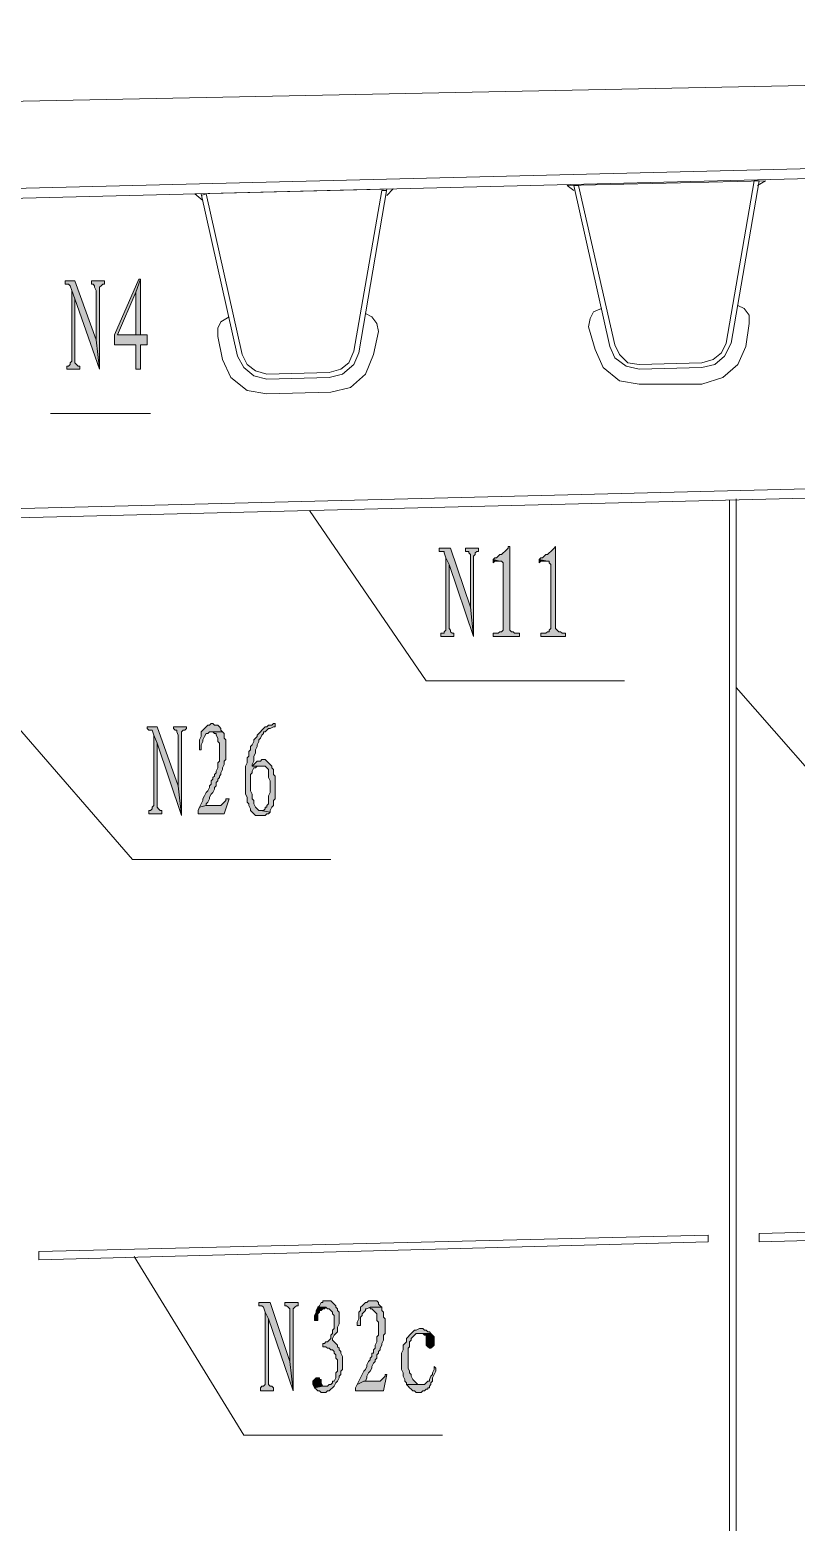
# Model space of a CAD drawing. Header units: millimetres. Extents: x 24 to 410, y 10 to 282.
# Drawn here: x 289.88 to 309.65, y 213.19 to 251.71 of the extents above; entities that cross this region are included whole.
import ezdxf

# ---------------------------------------------------------------- set-up
doc = ezdxf.new("R2010")
doc.units = ezdxf.units.MM

msp = doc.modelspace()

# ---------------------------------------------------------------- hatches: boundary and pattern name
h = msp.add_hatch(color=256)
h.dxf.hatch_style = 2
h.paths.add_polyline_path([(291.041667, 245.237), (290.787667, 245.237), (290.787667, 245.152333), (290.872333, 245.152333), (290.914667, 245.11), (290.957, 244.983), (291.041667, 244.771333), (291.676667, 242.951), (291.592, 243.713)])
h = msp.add_hatch(color=256)
h.dxf.hatch_style = 2
h.paths.add_polyline_path([(291.803667, 245.237), (291.465, 245.237), (291.465, 245.152333), (291.507333, 245.152333), (291.549667, 245.11), (291.549667, 245.067667), (291.592, 244.983), (291.592, 243.713), (291.676667, 242.951), (291.676667, 245.067667), (291.719, 245.11), (291.761333, 245.152333), (291.803667, 245.152333)])
h = msp.add_hatch(color=256)
h.dxf.hatch_style = 2
h.paths.add_polyline_path([(292.735, 245.279333), (292.692667, 245.279333), (292.057667, 243.84), (292.057667, 243.586), (292.608, 243.586), (292.608, 242.951), (292.735, 242.951), (292.735, 243.586), (292.904333, 243.586), (292.904333, 243.84), (292.735, 243.84), (292.142333, 243.84), (292.608, 244.940667)])
h = msp.add_hatch(color=256)
h.dxf.hatch_style = 2
h.paths.add_polyline_path([(292.735, 245.279333), (292.608, 244.940667), (292.608, 243.84), (292.142333, 243.84), (292.735, 243.84)])
h = msp.add_hatch(color=256)
h.dxf.hatch_style = 2
h.paths.add_polyline_path([(290.957, 244.983), (290.957, 243.162667), (290.914667, 243.120333), (290.914667, 243.078), (290.872333, 243.035667), (290.83, 243.035667), (290.83, 242.951), (291.168667, 242.951), (291.168667, 243.035667), (291.126333, 243.035667), (291.084, 243.078), (291.041667, 243.120333), (291.041667, 244.771333)])
h = msp.add_hatch(color=256)
h.dxf.hatch_style = 2
h.paths.add_polyline_path([(300.736, 238.336667), (300.439667, 238.336667), (300.439667, 238.252), (300.566667, 238.252), (300.566667, 238.209667), (300.609, 238.082667), (300.693667, 237.913333), (301.328667, 236.050667), (301.244, 236.812667)])
h = msp.add_hatch(color=256)
h.dxf.hatch_style = 2
h.paths.add_polyline_path([(300.609, 238.082667), (300.609, 236.22), (300.566667, 236.177667), (300.566667, 236.135333), (300.482, 236.135333), (300.482, 236.050667), (300.820667, 236.050667), (300.820667, 236.135333), (300.778333, 236.135333), (300.736, 236.177667), (300.736, 236.22), (300.693667, 236.262333), (300.693667, 237.913333)])
h = msp.add_hatch(color=256)
h.dxf.hatch_style = 2
h.paths.add_polyline_path([(301.455667, 238.336667), (301.117, 238.336667), (301.117, 238.252), (301.201667, 238.252), (301.201667, 238.209667), (301.244, 238.167333), (301.244, 236.812667), (301.328667, 236.050667), (301.328667, 238.125), (301.371, 238.167333), (301.371, 238.209667), (301.413333, 238.252), (301.455667, 238.252)])
h = msp.add_hatch(color=256)
h.dxf.hatch_style = 2
h.paths.add_polyline_path([(302.26, 238.379), (302.217667, 238.379), (302.217667, 238.336667), (302.175333, 238.294333), (302.133, 238.252), (302.090667, 238.209667), (302.048333, 238.167333), (302.006, 238.167333), (301.963667, 238.125), (301.921333, 238.082667), (301.879, 238.082667), (301.836667, 238.040333), (302.006, 237.998), (302.048333, 237.998), (302.090667, 237.955667), (302.090667, 236.22), (302.048333, 236.177667), (302.006, 236.177667), (301.963667, 236.135333), (301.836667, 236.135333), (301.836667, 236.050667), (302.514, 236.050667), (302.514, 236.135333), (302.387, 236.135333), (302.344667, 236.177667), (302.302333, 236.177667), (302.26, 236.22)])
h = msp.add_hatch(color=256)
h.dxf.hatch_style = 2
h.paths.add_polyline_path([(303.445333, 238.379), (303.403, 238.336667), (303.360667, 238.294333), (303.318333, 238.252), (303.276, 238.209667), (303.233667, 238.167333), (303.191333, 238.167333), (303.149, 238.125), (303.106667, 238.082667), (303.064333, 238.082667), (303.022, 238.040333), (303.233667, 237.998), (303.276, 237.998), (303.276, 237.955667), (303.318333, 237.913333), (303.318333, 236.262333), (303.276, 236.22), (303.276, 236.177667), (303.233667, 236.177667), (303.191333, 236.135333), (303.064333, 236.135333), (303.064333, 236.050667), (303.699333, 236.050667), (303.699333, 236.135333), (303.614667, 236.135333), (303.572333, 236.177667), (303.53, 236.177667), (303.487667, 236.22), (303.445333, 236.262333)])
h = msp.add_hatch(color=256)
h.dxf.hatch_style = 2
h.paths.add_polyline_path([(301.836667, 238.040333), (301.836667, 237.955667), (301.879, 237.998), (302.006, 237.998)])
h = msp.add_hatch(color=256)
h.dxf.hatch_style = 2
h.paths.add_polyline_path([(303.022, 238.040333), (303.022, 237.955667), (303.064333, 237.998), (303.233667, 237.998)])
h = msp.add_hatch(color=256)
h.dxf.hatch_style = 2
h.paths.add_polyline_path([(293.158333, 233.722333), (292.904333, 233.722333), (292.904333, 233.68), (292.946667, 233.637667), (293.031333, 233.637667), (293.073667, 233.510667), (293.158333, 233.299), (293.793333, 231.436333), (293.708667, 232.198333)])
h = msp.add_hatch(color=256)
h.dxf.hatch_style = 2
h.paths.add_polyline_path([(293.073667, 233.510667), (293.073667, 231.690333), (293.031333, 231.648), (293.031333, 231.605667), (292.989, 231.563333), (292.946667, 231.563333), (292.946667, 231.478667), (293.285333, 231.478667), (293.285333, 231.563333), (293.243, 231.563333), (293.200667, 231.605667), (293.158333, 231.648), (293.158333, 233.299)])
h = msp.add_hatch(color=256)
h.dxf.hatch_style = 2
h.paths.add_polyline_path([(293.920333, 233.722333), (293.581667, 233.722333), (293.581667, 233.68), (293.624, 233.637667), (293.666333, 233.637667), (293.666333, 233.595333), (293.708667, 233.510667), (293.708667, 232.198333), (293.793333, 231.436333), (293.793333, 233.595333), (293.835667, 233.637667), (293.878, 233.637667), (293.920333, 233.68)])
h = msp.add_hatch(color=256)
h.dxf.hatch_style = 2
h.paths.add_polyline_path([(294.597667, 233.807), (294.555333, 233.807), (294.513, 233.764667), (294.470667, 233.764667), (294.428333, 233.722333), (294.386, 233.68), (294.343667, 233.637667), (294.301333, 233.595333), (294.301333, 233.468333), (294.259, 233.383667), (294.259, 233.129667), (294.301333, 233.129667), (294.301333, 233.256667), (294.343667, 233.341333), (294.343667, 233.383667), (294.386, 233.468333), (294.428333, 233.553), (294.470667, 233.553), (294.513, 233.595333), (294.555333, 233.595333), (294.851667, 233.595333), (294.809333, 233.637667), (294.809333, 233.68), (294.767, 233.722333), (294.724667, 233.764667), (294.64, 233.764667)])
h = msp.add_hatch(color=256)
h.dxf.hatch_style = 2
h.paths.add_polyline_path([(294.851667, 233.595333), (294.555333, 233.595333), (294.597667, 233.595333), (294.64, 233.553), (294.682333, 233.553), (294.682333, 233.510667), (294.724667, 233.426), (294.724667, 233.341333), (294.767, 233.299), (294.767, 232.833333), (294.724667, 232.791), (294.724667, 232.664), (294.682333, 232.579333), (294.682333, 232.537), (294.64, 232.494667), (294.64, 232.452333), (294.597667, 232.41), (294.597667, 232.367667), (294.555333, 232.325333), (294.555333, 232.240667), (294.513, 232.198333), (294.513, 232.156), (294.470667, 232.071333), (294.428333, 232.029), (294.386, 231.944333), (294.343667, 231.859667), (294.343667, 231.817333), (294.301333, 231.732667), (294.259, 231.648), (294.428333, 231.690333), (294.428333, 231.732667), (294.470667, 231.775), (294.513, 231.859667), (294.513, 231.902), (294.555333, 231.986667), (294.597667, 232.029), (294.64, 232.113667), (294.64, 232.156), (294.682333, 232.198333), (294.682333, 232.283), (294.724667, 232.325333), (294.724667, 232.367667), (294.767, 232.41), (294.767, 232.452333), (294.809333, 232.494667), (294.809333, 232.537), (294.851667, 232.621667), (294.851667, 232.664), (294.894, 232.748667), (294.894, 232.833333), (294.936333, 232.875667), (294.936333, 233.383667), (294.894, 233.426), (294.894, 233.553)])
h = msp.add_hatch(color=256)
h.dxf.hatch_style = 2
h.paths.add_polyline_path([(296.206333, 233.807), (296.164, 233.807), (296.121667, 233.764667), (296.037, 233.764667), (295.994667, 233.722333), (295.952333, 233.722333), (295.91, 233.68), (295.867667, 233.637667), (295.825333, 233.595333), (295.783, 233.553), (295.740667, 233.510667), (295.740667, 233.468333), (295.698333, 233.426), (295.656, 233.383667), (295.656, 233.341333), (295.613667, 233.256667), (295.571333, 233.214333), (295.571333, 233.129667), (295.529, 233.087333), (295.529, 232.960333), (295.486667, 232.918), (295.486667, 232.791), (295.444333, 232.706333), (295.444333, 232.664), (295.444333, 231.986667), (295.486667, 231.902), (295.486667, 231.775), (295.529, 231.732667), (295.529, 231.690333), (295.571333, 231.605667), (295.571333, 231.563333), (295.613667, 231.521), (295.656, 231.478667), (295.698333, 231.436333), (295.952333, 231.436333), (295.994667, 231.478667), (296.037, 231.478667), (296.079333, 231.521), (295.825333, 231.563333), (295.783, 231.563333), (295.740667, 231.605667), (295.698333, 231.648), (295.656, 231.732667), (295.656, 231.817333), (295.613667, 231.859667), (295.613667, 231.986667), (295.571333, 232.071333), (295.571333, 232.494667), (295.613667, 232.537), (295.613667, 232.579333), (295.656, 232.664), (295.698333, 232.664), (295.740667, 232.706333), (295.91, 232.706333), (295.613667, 232.706333), (295.613667, 232.748667), (295.656, 232.833333), (295.656, 232.960333), (295.698333, 233.045), (295.698333, 233.129667), (295.740667, 233.214333), (295.740667, 233.256667), (295.783, 233.341333), (295.783, 233.383667), (295.825333, 233.426), (295.867667, 233.510667), (295.91, 233.553), (295.91, 233.595333), (295.952333, 233.595333), (295.994667, 233.637667), (296.037, 233.68), (296.079333, 233.68), (296.164, 233.722333), (296.206333, 233.722333)])
h = msp.add_hatch(color=256)
h.dxf.hatch_style = 2
h.paths.add_polyline_path([(295.91, 232.875667), (295.867667, 232.875667), (295.825333, 232.833333), (295.740667, 232.833333), (295.698333, 232.791), (295.656, 232.748667), (295.613667, 232.706333), (295.952333, 232.706333), (295.994667, 232.664), (296.037, 232.621667), (296.037, 232.41), (296.079333, 232.325333), (296.079333, 232.029), (296.037, 231.944333), (296.037, 231.775), (296.037, 231.732667), (295.994667, 231.690333), (295.994667, 231.648), (295.952333, 231.648), (295.952333, 231.605667), (295.91, 231.563333), (295.825333, 231.563333), (296.079333, 231.521), (296.079333, 231.563333), (296.121667, 231.648), (296.164, 231.690333), (296.164, 231.817333), (296.206333, 231.859667), (296.206333, 232.452333), (296.164, 232.494667), (296.164, 232.621667), (296.121667, 232.664), (296.121667, 232.706333), (296.079333, 232.748667), (296.037, 232.791), (295.994667, 232.833333), (295.952333, 232.875667)])
h = msp.add_hatch(color=256)
h.dxf.hatch_style = 2
h.paths.add_polyline_path([(295.021, 231.859667), (294.936333, 231.859667), (294.936333, 231.817333), (294.894, 231.775), (294.851667, 231.732667), (294.809333, 231.690333), (294.428333, 231.690333), (294.259, 231.648), (294.216667, 231.563333), (294.216667, 231.478667), (294.894, 231.478667)])
h = msp.add_hatch(color=256)
h.dxf.hatch_style = 2
h.paths.add_polyline_path([(296.079333, 218.863333), (295.783, 218.863333), (295.783, 218.778667), (295.867667, 218.778667), (295.91, 218.736333), (295.952333, 218.609333), (296.037, 218.44), (296.672, 216.577333), (296.587333, 217.339333)])
h = msp.add_hatch(color=256)
h.dxf.hatch_style = 2
h.paths.add_polyline_path([(296.799, 218.863333), (296.460333, 218.863333), (296.460333, 218.778667), (296.502667, 218.778667), (296.545, 218.736333), (296.587333, 218.694), (296.587333, 217.339333), (296.672, 216.577333), (296.672, 218.694), (296.714333, 218.736333), (296.756667, 218.778667), (296.799, 218.778667)])
h = msp.add_hatch(color=256)
h.dxf.hatch_style = 2
h.paths.add_polyline_path([(297.561, 218.905667), (297.434, 218.905667), (297.434, 218.863333), (297.391667, 218.863333), (297.349333, 218.778667), (297.307, 218.736333), (297.518667, 218.736333), (297.561, 218.694), (297.603333, 218.694), (297.645667, 218.651667), (297.688, 218.609333), (297.688, 218.567), (297.730333, 218.524667), (297.730333, 218.186), (297.688, 218.143667), (297.688, 218.059), (297.645667, 218.016667), (297.645667, 217.932), (297.603333, 217.889667), (297.561, 217.847333), (297.518667, 217.847333), (297.476333, 217.805), (297.434, 217.805), (297.434, 217.720333), (297.518667, 217.720333), (297.561, 217.678), (297.603333, 217.678), (297.645667, 217.635667), (297.688, 217.635667), (297.730333, 217.593333), (297.730333, 217.551), (297.772667, 217.508667), (297.772667, 217.424), (297.815, 217.381667), (297.815, 217.085333), (297.772667, 217.043), (297.772667, 216.916), (297.730333, 216.831333), (297.688, 216.831333), (297.688, 216.789), (297.645667, 216.746667), (297.603333, 216.746667), (297.561, 216.704333), (297.434, 216.704333), (297.222333, 216.662), (297.264667, 216.619667), (297.307, 216.577333), (297.349333, 216.577333), (297.391667, 216.535), (297.518667, 216.535), (297.561, 216.577333), (297.603333, 216.577333), (297.645667, 216.619667), (297.688, 216.662), (297.730333, 216.704333), (297.772667, 216.789), (297.815, 216.831333), (297.857333, 216.916), (297.857333, 216.958333), (297.899667, 217.000667), (297.899667, 217.085333), (297.942, 217.127667), (297.942, 217.466333), (297.899667, 217.551), (297.899667, 217.593333), (297.857333, 217.635667), (297.857333, 217.678), (297.815, 217.720333), (297.815, 217.762667), (297.772667, 217.805), (297.730333, 217.847333), (297.688, 217.889667), (297.688, 217.932), (297.730333, 218.016667), (297.772667, 218.059), (297.815, 218.101333), (297.815, 218.228333), (297.857333, 218.313), (297.857333, 218.609333), (297.815, 218.651667), (297.815, 218.694), (297.772667, 218.736333), (297.772667, 218.778667), (297.730333, 218.821), (297.688, 218.863333), (297.645667, 218.905667)])
h = msp.add_hatch(color=256)
h.dxf.hatch_style = 2
h.paths.add_polyline_path([(298.704, 218.905667), (298.619333, 218.905667), (298.577, 218.863333), (298.534667, 218.863333), (298.492333, 218.821), (298.45, 218.778667), (298.407667, 218.736333), (298.407667, 218.651667), (298.365333, 218.609333), (298.365333, 218.44), (298.323, 218.355333), (298.323, 218.270667), (298.407667, 218.270667), (298.407667, 218.482333), (298.45, 218.524667), (298.45, 218.567), (298.492333, 218.609333), (298.534667, 218.651667), (298.534667, 218.694), (298.577, 218.694), (298.661667, 218.736333), (298.958, 218.736333), (298.915667, 218.778667), (298.873333, 218.821), (298.873333, 218.863333), (298.831, 218.905667)])
h = msp.add_hatch(color=256)
h.dxf.hatch_style = 2
h.paths.add_polyline_path([(295.952333, 218.609333), (295.952333, 216.746667), (295.91, 216.704333), (295.867667, 216.704333), (295.825333, 216.662), (295.825333, 216.577333), (296.164, 216.577333), (296.164, 216.662), (296.121667, 216.704333), (296.079333, 216.704333), (296.037, 216.746667), (296.037, 218.44)])
h = msp.add_hatch(color=256)
h.dxf.hatch_style = 2
h.paths.add_polyline_path([(297.307, 218.736333), (297.264667, 218.651667), (297.264667, 218.609333), (297.222333, 218.524667), (297.222333, 218.397667), (297.264667, 218.397667), (297.307, 218.397667), (297.307, 218.482333), (297.307, 218.567), (297.349333, 218.609333), (297.349333, 218.651667), (297.391667, 218.651667), (297.434, 218.694), (297.476333, 218.694), (297.518667, 218.736333)])
h = msp.add_hatch(color=256)
h.dxf.hatch_style = 2
h.paths.add_polyline_path([(298.958, 218.736333), (298.661667, 218.736333), (298.661667, 218.694), (298.704, 218.694), (298.746333, 218.651667), (298.788667, 218.609333), (298.831, 218.567), (298.831, 218.397667), (298.873333, 218.355333), (298.873333, 218.016667), (298.831, 217.974333), (298.831, 217.847333), (298.788667, 217.762667), (298.788667, 217.678), (298.746333, 217.635667), (298.746333, 217.551), (298.704, 217.551), (298.704, 217.466333), (298.661667, 217.424), (298.661667, 217.381667), (298.619333, 217.339333), (298.577, 217.254667), (298.577, 217.212333), (298.534667, 217.127667), (298.492333, 217.085333), (298.45, 217.000667), (298.407667, 216.916), (298.365333, 216.831333), (298.323, 216.746667), (298.492333, 216.831333), (298.534667, 216.831333), (298.577, 216.916), (298.577, 216.958333), (298.619333, 217.043), (298.661667, 217.085333), (298.704, 217.17), (298.704, 217.212333), (298.746333, 217.297), (298.788667, 217.339333), (298.788667, 217.381667), (298.831, 217.424), (298.831, 217.508667), (298.873333, 217.551), (298.873333, 217.593333), (298.915667, 217.635667), (298.915667, 217.678), (298.958, 217.762667), (298.958, 217.805), (299.000333, 217.889667), (299.000333, 218.016667), (299.042667, 218.059), (299.042667, 218.44), (299.000333, 218.482333), (299.000333, 218.609333), (298.958, 218.651667)])
h = msp.add_hatch(color=256)
h.dxf.hatch_style = 2
h.paths.add_polyline_path([(299.974, 218.186), (299.931667, 218.186), (299.847, 218.143667), (299.804667, 218.143667), (299.762333, 218.101333), (299.72, 218.059), (299.677667, 218.016667), (299.635333, 217.974333), (299.593, 217.932), (299.593, 217.847333), (299.550667, 217.805), (299.508333, 217.762667), (299.508333, 217.635667), (299.466, 217.551), (299.466, 217.127667), (299.508333, 217.043), (299.508333, 216.958333), (299.550667, 216.873667), (299.550667, 216.831333), (299.593, 216.789), (299.593, 216.746667), (299.974, 216.746667), (299.889333, 216.746667), (299.847, 216.789), (299.804667, 216.831333), (299.762333, 216.873667), (299.72, 216.958333), (299.72, 217.000667), (299.677667, 217.043), (299.677667, 217.085333), (299.635333, 217.17), (299.635333, 217.678), (299.677667, 217.720333), (299.677667, 217.847333), (299.72, 217.889667), (299.72, 217.932), (299.762333, 217.974333), (299.804667, 218.016667), (299.847, 218.059), (300.228, 218.059), (300.185667, 218.101333), (300.143333, 218.101333), (300.101, 218.143667), (300.058667, 218.143667), (300.016333, 218.186)])
h = msp.add_hatch(color=256)
h.dxf.hatch_style = 2
h.paths.add_polyline_path([(300.228, 218.059), (299.931667, 218.059), (299.974, 218.059), (300.016333, 218.059), (300.058667, 218.016667), (300.101, 218.016667), (300.101, 217.974333), (300.101, 217.762667), (300.143333, 217.720333), (300.185667, 217.678), (300.228, 217.678), (300.270333, 217.720333), (300.312667, 217.762667), (300.312667, 217.974333), (300.270333, 218.016667)])
h = msp.add_hatch(color=256)
h.dxf.hatch_style = 2
h.paths.add_polyline_path([(297.264667, 216.916), (297.222333, 216.873667), (297.18, 216.831333), (297.18, 216.746667), (297.222333, 216.662), (297.434, 216.704333), (297.391667, 216.789), (297.391667, 216.873667), (297.349333, 216.873667), (297.349333, 216.916)])
h = msp.add_hatch(color=256)
h.dxf.hatch_style = 2
h.paths.add_polyline_path([(299.085, 217.000667), (299.042667, 217.000667), (299.042667, 216.958333), (299.000333, 216.916), (298.958, 216.873667), (298.915667, 216.831333), (298.492333, 216.831333), (298.323, 216.746667), (298.280667, 216.662), (298.280667, 216.577333), (299.000333, 216.577333)])
h = msp.add_hatch(color=256)
h.dxf.hatch_style = 2
h.paths.add_polyline_path([(300.312667, 217.212333), (300.312667, 217.127667), (300.270333, 217.043), (300.270333, 217.000667), (300.228, 216.958333), (300.185667, 216.873667), (300.185667, 216.831333), (300.143333, 216.831333), (300.101, 216.789), (300.058667, 216.746667), (299.593, 216.746667), (299.635333, 216.704333), (299.677667, 216.662), (299.72, 216.619667), (299.762333, 216.577333), (299.804667, 216.577333), (299.847, 216.535), (299.974, 216.535), (300.016333, 216.577333), (300.058667, 216.577333), (300.101, 216.619667), (300.143333, 216.619667), (300.143333, 216.662), (300.185667, 216.662), (300.185667, 216.704333), (300.228, 216.746667), (300.228, 216.789), (300.270333, 216.831333), (300.270333, 216.916), (300.312667, 217.000667), (300.355, 217.085333), (300.355, 217.17)])

# ---------------------------------------------------------------- linework, layer by layer
at = {"lineweight": 0}
for points in [[(381.550333, 251.714), (96.562333, 245.999)], [(395.859, 250.274667), (72.093667, 242.189)], [(395.859, 250.020667), (253.492, 246.464667)], [(303.741667, 247.692333), (308.864, 247.819333)], [(308.567667, 247.819333), (307.848, 243.628333)], [(308.694667, 247.819333), (307.975, 243.628333)], [(308.567667, 247.819333), (308.694667, 247.819333)], [(308.652333, 247.692333), (308.864, 247.819333)], [(294.132, 247.480667), (299.254333, 247.607667)], [(294.343667, 247.311333), (294.132, 247.480667)], [(295.232667, 243.289667), (294.301333, 247.480667)], [(294.428333, 247.480667), (294.301333, 247.438333)], [(294.428333, 247.480667), (295.359667, 243.332), (295.486667, 243.078), (295.698333, 242.908667), (295.994667, 242.824)], [(298.958, 247.565333), (298.238333, 243.416667)], [(299.085, 247.607667), (298.365333, 243.374333)], [(298.958, 247.565333), (299.085, 247.565333)], [(299.085, 247.438333), (299.254333, 247.607667)], [(303.911, 247.565333), (303.741667, 247.692333)], [(304.842333, 243.543667), (303.911, 247.692333)], [(304.038, 247.692333), (303.911, 247.692333)], [(304.038, 247.692333), (304.969333, 243.586), (305.096333, 243.332), (305.308, 243.120333), (305.604333, 243.078)], [(295.021, 244.305667), (294.809333, 244.178667), (294.724667, 244.009333), (294.724667, 243.797667), (294.851667, 243.205)], [(298.873333, 243.924667), (298.831, 244.136333), (298.704, 244.305667), (298.534667, 244.390333)], [(304.630667, 244.517333), (304.419, 244.432667), (304.334333, 244.263333), (304.292, 244.051667), (304.461333, 243.459)], [(308.440667, 244.136333), (308.440667, 244.348), (308.313667, 244.517333), (308.144333, 244.602)], [(298.746333, 243.332), (298.873333, 243.924667)], [(308.356, 243.543667), (308.440667, 244.136333)], [(304.842333, 243.543667), (304.969333, 243.247333), (305.265667, 243.035667), (305.604333, 242.951)], [(307.213, 242.993333), (307.551667, 243.078), (307.805667, 243.289667), (307.975, 243.628333)], [(307.213, 243.120333), (307.509333, 243.205), (307.721, 243.374333), (307.848, 243.628333)], [(307.213, 242.57), (307.763333, 242.739333), (308.144333, 243.078), (308.356, 243.543667)], [(294.851667, 243.205), (295.063333, 242.739333), (295.486667, 242.400667), (295.994667, 242.316)], [(295.232667, 243.289667), (295.402, 242.993333), (295.656, 242.781667), (295.994667, 242.697)], [(297.603333, 242.866333), (297.899667, 242.951), (298.111333, 243.120333), (298.238333, 243.416667)], [(297.603333, 242.739333), (297.942, 242.824), (298.238333, 243.078), (298.365333, 243.374333)], [(297.645667, 242.358333), (298.153667, 242.485333), (298.534667, 242.824), (298.746333, 243.332)], [(304.461333, 243.459), (304.673, 242.993333), (305.096333, 242.654667), (305.604333, 242.57)], [(307.213, 243.120333), (305.604333, 243.078)], [(297.603333, 242.866333), (295.994667, 242.824)], [(297.603333, 242.739333), (295.994667, 242.697)], [(307.213, 242.993333), (305.604333, 242.951)], [(295.994667, 242.316), (297.645667, 242.358333)], [(305.604333, 242.57), (307.213, 242.57)], [(395.859, 242.019667), (88.265, 234.315)], [(395.859, 241.765667), (88.265, 234.103333)], [(290.406667, 241.808), (292.989, 241.808)], [(300.101, 234.907667), (297.095333, 239.310333)], [(307.932667, 193.251667), (307.932667, 239.564333)], [(308.102, 193.251667), (308.102, 239.606667)], [(300.101, 234.907667), (305.223333, 234.907667)], [(311.107667, 231.309333), (308.102, 234.738333)], [(292.523333, 230.293333), (289.56, 233.722333)], [(292.523333, 230.293333), (297.645667, 230.293333)], [(324.950667, 221.064667), (308.694667, 220.641333)], [(324.950667, 220.853), (308.694667, 220.429667)], [(307.382333, 220.599), (290.110333, 220.175667)], [(307.382333, 220.429667), (290.110333, 219.964)], [(307.382333, 220.429667), (307.382333, 220.599)], [(308.694667, 220.429667), (308.694667, 220.641333)], [(290.110333, 219.964), (290.110333, 220.175667)], [(295.402, 215.434333), (292.565667, 220.048667)], [(295.402, 215.434333), (300.524333, 215.434333)]]:
    msp.add_lwpolyline(points, dxfattribs=at)
for points in [[(291.041667, 245.237), (290.787667, 245.237), (290.787667, 245.152333), (290.872333, 245.152333), (290.914667, 245.11), (290.957, 244.983), (291.041667, 244.771333), (291.676667, 242.951), (291.592, 243.713)], [(291.803667, 245.237), (291.465, 245.237), (291.465, 245.152333), (291.507333, 245.152333), (291.549667, 245.11), (291.549667, 245.067667), (291.592, 244.983), (291.592, 243.713), (291.676667, 242.951), (291.676667, 245.067667), (291.719, 245.11), (291.761333, 245.152333), (291.803667, 245.152333)], [(292.735, 245.279333), (292.692667, 245.279333), (292.057667, 243.84), (292.057667, 243.586), (292.608, 243.586), (292.608, 242.951), (292.735, 242.951), (292.735, 243.586), (292.904333, 243.586), (292.904333, 243.84), (292.735, 243.84), (292.142333, 243.84), (292.608, 244.940667)], [(292.735, 245.279333), (292.608, 244.940667), (292.608, 243.84), (292.142333, 243.84), (292.735, 243.84)], [(290.957, 244.983), (290.957, 243.162667), (290.914667, 243.120333), (290.914667, 243.078), (290.872333, 243.035667), (290.83, 243.035667), (290.83, 242.951), (291.168667, 242.951), (291.168667, 243.035667), (291.126333, 243.035667), (291.084, 243.078), (291.041667, 243.120333), (291.041667, 244.771333)], [(300.736, 238.336667), (300.439667, 238.336667), (300.439667, 238.252), (300.566667, 238.252), (300.566667, 238.209667), (300.609, 238.082667), (300.693667, 237.913333), (301.328667, 236.050667), (301.244, 236.812667)], [(300.609, 238.082667), (300.609, 236.22), (300.566667, 236.177667), (300.566667, 236.135333), (300.482, 236.135333), (300.482, 236.050667), (300.820667, 236.050667), (300.820667, 236.135333), (300.778333, 236.135333), (300.736, 236.177667), (300.736, 236.22), (300.693667, 236.262333), (300.693667, 237.913333)], [(301.455667, 238.336667), (301.117, 238.336667), (301.117, 238.252), (301.201667, 238.252), (301.201667, 238.209667), (301.244, 238.167333), (301.244, 236.812667), (301.328667, 236.050667), (301.328667, 238.125), (301.371, 238.167333), (301.371, 238.209667), (301.413333, 238.252), (301.455667, 238.252)], [(302.26, 238.379), (302.217667, 238.379), (302.217667, 238.336667), (302.175333, 238.294333), (302.133, 238.252), (302.090667, 238.209667), (302.048333, 238.167333), (302.006, 238.167333), (301.963667, 238.125), (301.921333, 238.082667), (301.879, 238.082667), (301.836667, 238.040333), (302.006, 237.998), (302.048333, 237.998), (302.090667, 237.955667), (302.090667, 236.22), (302.048333, 236.177667), (302.006, 236.177667), (301.963667, 236.135333), (301.836667, 236.135333), (301.836667, 236.050667), (302.514, 236.050667), (302.514, 236.135333), (302.387, 236.135333), (302.344667, 236.177667), (302.302333, 236.177667), (302.26, 236.22)], [(303.445333, 238.379), (303.403, 238.336667), (303.360667, 238.294333), (303.318333, 238.252), (303.276, 238.209667), (303.233667, 238.167333), (303.191333, 238.167333), (303.149, 238.125), (303.106667, 238.082667), (303.064333, 238.082667), (303.022, 238.040333), (303.233667, 237.998), (303.276, 237.998), (303.276, 237.955667), (303.318333, 237.913333), (303.318333, 236.262333), (303.276, 236.22), (303.276, 236.177667), (303.233667, 236.177667), (303.191333, 236.135333), (303.064333, 236.135333), (303.064333, 236.050667), (303.699333, 236.050667), (303.699333, 236.135333), (303.614667, 236.135333), (303.572333, 236.177667), (303.53, 236.177667), (303.487667, 236.22), (303.445333, 236.262333)], [(301.836667, 238.040333), (301.836667, 237.955667), (301.879, 237.998), (302.006, 237.998)], [(303.022, 238.040333), (303.022, 237.955667), (303.064333, 237.998), (303.233667, 237.998)], [(293.158333, 233.722333), (292.904333, 233.722333), (292.904333, 233.68), (292.946667, 233.637667), (293.031333, 233.637667), (293.073667, 233.510667), (293.158333, 233.299), (293.793333, 231.436333), (293.708667, 232.198333)], [(293.073667, 233.510667), (293.073667, 231.690333), (293.031333, 231.648), (293.031333, 231.605667), (292.989, 231.563333), (292.946667, 231.563333), (292.946667, 231.478667), (293.285333, 231.478667), (293.285333, 231.563333), (293.243, 231.563333), (293.200667, 231.605667), (293.158333, 231.648), (293.158333, 233.299)], [(293.920333, 233.722333), (293.581667, 233.722333), (293.581667, 233.68), (293.624, 233.637667), (293.666333, 233.637667), (293.666333, 233.595333), (293.708667, 233.510667), (293.708667, 232.198333), (293.793333, 231.436333), (293.793333, 233.595333), (293.835667, 233.637667), (293.878, 233.637667), (293.920333, 233.68)], [(294.597667, 233.807), (294.555333, 233.807), (294.513, 233.764667), (294.470667, 233.764667), (294.428333, 233.722333), (294.386, 233.68), (294.343667, 233.637667), (294.301333, 233.595333), (294.301333, 233.468333), (294.259, 233.383667), (294.259, 233.129667), (294.301333, 233.129667), (294.301333, 233.256667), (294.343667, 233.341333), (294.343667, 233.383667), (294.386, 233.468333), (294.428333, 233.553), (294.470667, 233.553), (294.513, 233.595333), (294.555333, 233.595333), (294.851667, 233.595333), (294.809333, 233.637667), (294.809333, 233.68), (294.767, 233.722333), (294.724667, 233.764667), (294.64, 233.764667)], [(294.851667, 233.595333), (294.555333, 233.595333), (294.597667, 233.595333), (294.64, 233.553), (294.682333, 233.553), (294.682333, 233.510667), (294.724667, 233.426), (294.724667, 233.341333), (294.767, 233.299), (294.767, 232.833333), (294.724667, 232.791), (294.724667, 232.664), (294.682333, 232.579333), (294.682333, 232.537), (294.64, 232.494667), (294.64, 232.452333), (294.597667, 232.41), (294.597667, 232.367667), (294.555333, 232.325333), (294.555333, 232.240667), (294.513, 232.198333), (294.513, 232.156), (294.470667, 232.071333), (294.428333, 232.029), (294.386, 231.944333), (294.343667, 231.859667), (294.343667, 231.817333), (294.301333, 231.732667), (294.259, 231.648), (294.428333, 231.690333), (294.428333, 231.732667), (294.470667, 231.775), (294.513, 231.859667), (294.513, 231.902), (294.555333, 231.986667), (294.597667, 232.029), (294.64, 232.113667), (294.64, 232.156), (294.682333, 232.198333), (294.682333, 232.283), (294.724667, 232.325333), (294.724667, 232.367667), (294.767, 232.41), (294.767, 232.452333), (294.809333, 232.494667), (294.809333, 232.537), (294.851667, 232.621667), (294.851667, 232.664), (294.894, 232.748667), (294.894, 232.833333), (294.936333, 232.875667), (294.936333, 233.383667), (294.894, 233.426), (294.894, 233.553)], [(296.206333, 233.807), (296.164, 233.807), (296.121667, 233.764667), (296.037, 233.764667), (295.994667, 233.722333), (295.952333, 233.722333), (295.91, 233.68), (295.867667, 233.637667), (295.825333, 233.595333), (295.783, 233.553), (295.740667, 233.510667), (295.740667, 233.468333), (295.698333, 233.426), (295.656, 233.383667), (295.656, 233.341333), (295.613667, 233.256667), (295.571333, 233.214333), (295.571333, 233.129667), (295.529, 233.087333), (295.529, 232.960333), (295.486667, 232.918), (295.486667, 232.791), (295.444333, 232.706333), (295.444333, 232.664), (295.444333, 231.986667), (295.486667, 231.902), (295.486667, 231.775), (295.529, 231.732667), (295.529, 231.690333), (295.571333, 231.605667), (295.571333, 231.563333), (295.613667, 231.521), (295.656, 231.478667), (295.698333, 231.436333), (295.952333, 231.436333), (295.994667, 231.478667), (296.037, 231.478667), (296.079333, 231.521), (295.825333, 231.563333), (295.783, 231.563333), (295.740667, 231.605667), (295.698333, 231.648), (295.656, 231.732667), (295.656, 231.817333), (295.613667, 231.859667), (295.613667, 231.986667), (295.571333, 232.071333), (295.571333, 232.494667), (295.613667, 232.537), (295.613667, 232.579333), (295.656, 232.664), (295.698333, 232.664), (295.740667, 232.706333), (295.91, 232.706333), (295.613667, 232.706333), (295.613667, 232.748667), (295.656, 232.833333), (295.656, 232.960333), (295.698333, 233.045), (295.698333, 233.129667), (295.740667, 233.214333), (295.740667, 233.256667), (295.783, 233.341333), (295.783, 233.383667), (295.825333, 233.426), (295.867667, 233.510667), (295.91, 233.553), (295.91, 233.595333), (295.952333, 233.595333), (295.994667, 233.637667), (296.037, 233.68), (296.079333, 233.68), (296.164, 233.722333), (296.206333, 233.722333)], [(295.91, 232.875667), (295.867667, 232.875667), (295.825333, 232.833333), (295.740667, 232.833333), (295.698333, 232.791), (295.656, 232.748667), (295.613667, 232.706333), (295.952333, 232.706333), (295.994667, 232.664), (296.037, 232.621667), (296.037, 232.41), (296.079333, 232.325333), (296.079333, 232.029), (296.037, 231.944333), (296.037, 231.775), (296.037, 231.732667), (295.994667, 231.690333), (295.994667, 231.648), (295.952333, 231.648), (295.952333, 231.605667), (295.91, 231.563333), (295.825333, 231.563333), (296.079333, 231.521), (296.079333, 231.563333), (296.121667, 231.648), (296.164, 231.690333), (296.164, 231.817333), (296.206333, 231.859667), (296.206333, 232.452333), (296.164, 232.494667), (296.164, 232.621667), (296.121667, 232.664), (296.121667, 232.706333), (296.079333, 232.748667), (296.037, 232.791), (295.994667, 232.833333), (295.952333, 232.875667)], [(295.021, 231.859667), (294.936333, 231.859667), (294.936333, 231.817333), (294.894, 231.775), (294.851667, 231.732667), (294.809333, 231.690333), (294.428333, 231.690333), (294.259, 231.648), (294.216667, 231.563333), (294.216667, 231.478667), (294.894, 231.478667)], [(296.079333, 218.863333), (295.783, 218.863333), (295.783, 218.778667), (295.867667, 218.778667), (295.91, 218.736333), (295.952333, 218.609333), (296.037, 218.44), (296.672, 216.577333), (296.587333, 217.339333)], [(296.799, 218.863333), (296.460333, 218.863333), (296.460333, 218.778667), (296.502667, 218.778667), (296.545, 218.736333), (296.587333, 218.694), (296.587333, 217.339333), (296.672, 216.577333), (296.672, 218.694), (296.714333, 218.736333), (296.756667, 218.778667), (296.799, 218.778667)], [(297.561, 218.905667), (297.434, 218.905667), (297.434, 218.863333), (297.391667, 218.863333), (297.349333, 218.778667), (297.307, 218.736333), (297.518667, 218.736333), (297.561, 218.694), (297.603333, 218.694), (297.645667, 218.651667), (297.688, 218.609333), (297.688, 218.567), (297.730333, 218.524667), (297.730333, 218.186), (297.688, 218.143667), (297.688, 218.059), (297.645667, 218.016667), (297.645667, 217.932), (297.603333, 217.889667), (297.561, 217.847333), (297.518667, 217.847333), (297.476333, 217.805), (297.434, 217.805), (297.434, 217.720333), (297.518667, 217.720333), (297.561, 217.678), (297.603333, 217.678), (297.645667, 217.635667), (297.688, 217.635667), (297.730333, 217.593333), (297.730333, 217.551), (297.772667, 217.508667), (297.772667, 217.424), (297.815, 217.381667), (297.815, 217.085333), (297.772667, 217.043), (297.772667, 216.916), (297.730333, 216.831333), (297.688, 216.831333), (297.688, 216.789), (297.645667, 216.746667), (297.603333, 216.746667), (297.561, 216.704333), (297.434, 216.704333), (297.222333, 216.662), (297.264667, 216.619667), (297.307, 216.577333), (297.349333, 216.577333), (297.391667, 216.535), (297.518667, 216.535), (297.561, 216.577333), (297.603333, 216.577333), (297.645667, 216.619667), (297.688, 216.662), (297.730333, 216.704333), (297.772667, 216.789), (297.815, 216.831333), (297.857333, 216.916), (297.857333, 216.958333), (297.899667, 217.000667), (297.899667, 217.085333), (297.942, 217.127667), (297.942, 217.466333), (297.899667, 217.551), (297.899667, 217.593333), (297.857333, 217.635667), (297.857333, 217.678), (297.815, 217.720333), (297.815, 217.762667), (297.772667, 217.805), (297.730333, 217.847333), (297.688, 217.889667), (297.688, 217.932), (297.730333, 218.016667), (297.772667, 218.059), (297.815, 218.101333), (297.815, 218.228333), (297.857333, 218.313), (297.857333, 218.609333), (297.815, 218.651667), (297.815, 218.694), (297.772667, 218.736333), (297.772667, 218.778667), (297.730333, 218.821), (297.688, 218.863333), (297.645667, 218.905667)], [(298.704, 218.905667), (298.619333, 218.905667), (298.577, 218.863333), (298.534667, 218.863333), (298.492333, 218.821), (298.45, 218.778667), (298.407667, 218.736333), (298.407667, 218.651667), (298.365333, 218.609333), (298.365333, 218.44), (298.323, 218.355333), (298.323, 218.270667), (298.407667, 218.270667), (298.407667, 218.482333), (298.45, 218.524667), (298.45, 218.567), (298.492333, 218.609333), (298.534667, 218.651667), (298.534667, 218.694), (298.577, 218.694), (298.661667, 218.736333), (298.958, 218.736333), (298.915667, 218.778667), (298.873333, 218.821), (298.873333, 218.863333), (298.831, 218.905667)], [(295.952333, 218.609333), (295.952333, 216.746667), (295.91, 216.704333), (295.867667, 216.704333), (295.825333, 216.662), (295.825333, 216.577333), (296.164, 216.577333), (296.164, 216.662), (296.121667, 216.704333), (296.079333, 216.704333), (296.037, 216.746667), (296.037, 218.44)], [(297.307, 218.736333), (297.264667, 218.651667), (297.264667, 218.609333), (297.222333, 218.524667), (297.222333, 218.397667), (297.264667, 218.397667), (297.307, 218.397667), (297.307, 218.482333), (297.307, 218.567), (297.349333, 218.609333), (297.349333, 218.651667), (297.391667, 218.651667), (297.434, 218.694), (297.476333, 218.694), (297.518667, 218.736333)], [(298.958, 218.736333), (298.661667, 218.736333), (298.661667, 218.694), (298.704, 218.694), (298.746333, 218.651667), (298.788667, 218.609333), (298.831, 218.567), (298.831, 218.397667), (298.873333, 218.355333), (298.873333, 218.016667), (298.831, 217.974333), (298.831, 217.847333), (298.788667, 217.762667), (298.788667, 217.678), (298.746333, 217.635667), (298.746333, 217.551), (298.704, 217.551), (298.704, 217.466333), (298.661667, 217.424), (298.661667, 217.381667), (298.619333, 217.339333), (298.577, 217.254667), (298.577, 217.212333), (298.534667, 217.127667), (298.492333, 217.085333), (298.45, 217.000667), (298.407667, 216.916), (298.365333, 216.831333), (298.323, 216.746667), (298.492333, 216.831333), (298.534667, 216.831333), (298.577, 216.916), (298.577, 216.958333), (298.619333, 217.043), (298.661667, 217.085333), (298.704, 217.17), (298.704, 217.212333), (298.746333, 217.297), (298.788667, 217.339333), (298.788667, 217.381667), (298.831, 217.424), (298.831, 217.508667), (298.873333, 217.551), (298.873333, 217.593333), (298.915667, 217.635667), (298.915667, 217.678), (298.958, 217.762667), (298.958, 217.805), (299.000333, 217.889667), (299.000333, 218.016667), (299.042667, 218.059), (299.042667, 218.44), (299.000333, 218.482333), (299.000333, 218.609333), (298.958, 218.651667)], [(299.974, 218.186), (299.931667, 218.186), (299.847, 218.143667), (299.804667, 218.143667), (299.762333, 218.101333), (299.72, 218.059), (299.677667, 218.016667), (299.635333, 217.974333), (299.593, 217.932), (299.593, 217.847333), (299.550667, 217.805), (299.508333, 217.762667), (299.508333, 217.635667), (299.466, 217.551), (299.466, 217.127667), (299.508333, 217.043), (299.508333, 216.958333), (299.550667, 216.873667), (299.550667, 216.831333), (299.593, 216.789), (299.593, 216.746667), (299.974, 216.746667), (299.889333, 216.746667), (299.847, 216.789), (299.804667, 216.831333), (299.762333, 216.873667), (299.72, 216.958333), (299.72, 217.000667), (299.677667, 217.043), (299.677667, 217.085333), (299.635333, 217.17), (299.635333, 217.678), (299.677667, 217.720333), (299.677667, 217.847333), (299.72, 217.889667), (299.72, 217.932), (299.762333, 217.974333), (299.804667, 218.016667), (299.847, 218.059), (300.228, 218.059), (300.185667, 218.101333), (300.143333, 218.101333), (300.101, 218.143667), (300.058667, 218.143667), (300.016333, 218.186)], [(300.228, 218.059), (299.931667, 218.059), (299.974, 218.059), (300.016333, 218.059), (300.058667, 218.016667), (300.101, 218.016667), (300.101, 217.974333), (300.101, 217.762667), (300.143333, 217.720333), (300.185667, 217.678), (300.228, 217.678), (300.270333, 217.720333), (300.312667, 217.762667), (300.312667, 217.974333), (300.270333, 218.016667)], [(297.264667, 216.916), (297.222333, 216.873667), (297.18, 216.831333), (297.18, 216.746667), (297.222333, 216.662), (297.434, 216.704333), (297.391667, 216.789), (297.391667, 216.873667), (297.349333, 216.873667), (297.349333, 216.916)], [(299.085, 217.000667), (299.042667, 217.000667), (299.042667, 216.958333), (299.000333, 216.916), (298.958, 216.873667), (298.915667, 216.831333), (298.492333, 216.831333), (298.323, 216.746667), (298.280667, 216.662), (298.280667, 216.577333), (299.000333, 216.577333)], [(300.312667, 217.212333), (300.312667, 217.127667), (300.270333, 217.043), (300.270333, 217.000667), (300.228, 216.958333), (300.185667, 216.873667), (300.185667, 216.831333), (300.143333, 216.831333), (300.101, 216.789), (300.058667, 216.746667), (299.593, 216.746667), (299.635333, 216.704333), (299.677667, 216.662), (299.72, 216.619667), (299.762333, 216.577333), (299.804667, 216.577333), (299.847, 216.535), (299.974, 216.535), (300.016333, 216.577333), (300.058667, 216.577333), (300.101, 216.619667), (300.143333, 216.619667), (300.143333, 216.662), (300.185667, 216.662), (300.185667, 216.704333), (300.228, 216.746667), (300.228, 216.789), (300.270333, 216.831333), (300.270333, 216.916), (300.312667, 217.000667), (300.355, 217.085333), (300.355, 217.17)]]:
    msp.add_lwpolyline(points, close=True, dxfattribs=at)

doc.saveas('drawing.dxf')
